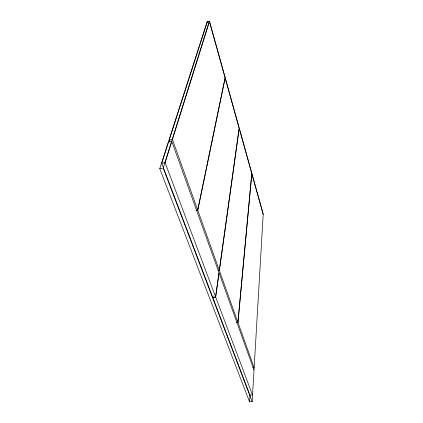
<?xml version="1.0" encoding="UTF-8"?>
<svg xmlns="http://www.w3.org/2000/svg" width="423" height="423" viewBox="0 0 423 423"><rect width="100%" height="100%" fill="white"/><g stroke="black" fill="none" stroke-linecap="round" stroke-linejoin="round"><path stroke-width="0.63" d="M263.249 214.403L209.401 21.15L207.17 21.658L159.751 168.671L249.565 401.85L252.156 401.644L263.196 214.371L251.838 173.626L237.975 322.516L254.096 367.555L252.869 367.672M249.565 401.85L250.025 394.601M237.9 322.31L251.791 173.441L239.217 128.338L219.378 270.572L237.9 322.31L236.6 322.453M215.587 296.856L218.971 272.634L171.796 141.43L168.571 142.022L161.718 163.31L212.663 297.205L215.587 296.856L165.113 162.712L171.796 141.43M219.288 270.334L239.159 128.137L225.168 77.938L197.79 210.268L219.288 270.334L218.178 270.477M215.677 297.094L212.753 297.448L249.914 395.108L252.473 394.897L215.677 297.094L219.056 272.872L253.959 369.945M195.902 210.268L197.689 209.993L225.105 77.71L209.443 21.499L207.212 22.007L169.221 140.018L169.887 141.869M252.156 401.644L163.193 168.074L209.401 21.15M197.689 209.993L172.425 139.426L209.443 21.499M169.221 140.018L172.425 139.426M161.718 163.31L165.113 162.712M159.751 168.671L163.193 168.074M196.595 210.453L197.79 210.268M218.263 270.715L219.378 270.572M236.674 322.664L237.975 322.516M207.17 21.658L207.529 22.927"/></g></svg>
